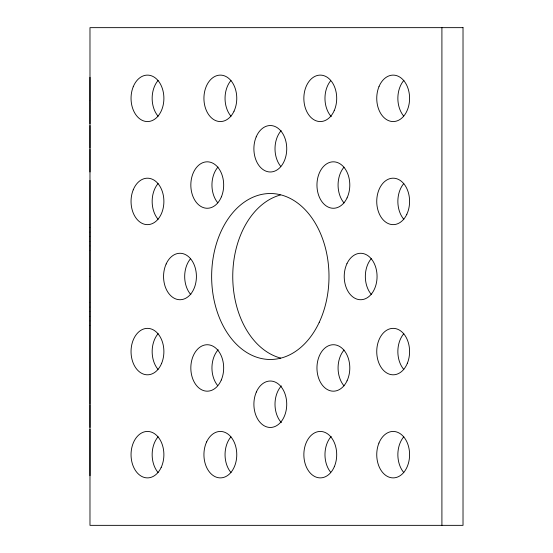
<?xml version="1.0" encoding="UTF-8"?>
<svg xmlns="http://www.w3.org/2000/svg" width="553" height="553" viewBox="0 0 553 553"><rect width="100%" height="100%" fill="white"/><g stroke="black" fill="none" stroke-linecap="round" stroke-linejoin="round"><path stroke-width="0.83" d="M89.98 475.691L89.98 429.239M89.98 427.462L89.98 404.678M89.98 403.808L89.98 325.427M89.98 325.081L89.98 321.127M89.98 320.768L89.98 316.648M89.98 316.275L89.98 312.01M89.98 311.622L89.98 307.233M89.98 306.839L89.98 302.339M89.98 301.931L89.98 276.714M89.98 276.286L89.98 251.069M89.98 250.661L89.98 246.161M89.98 245.767L89.98 241.378M89.98 240.99L89.98 236.725M89.98 236.352L89.98 232.232M89.98 231.873L89.98 227.919M89.98 227.573L89.98 180.389M89.98 171.969L89.98 149.4M89.98 148.114L89.98 125.545M89.98 123.761L89.98 100.764M89.98 100.314L89.98 77.309M441.909 27.65L441.909 525.35M158.11 116.234A23.226 16.424 90 0 1 158.11 80.441M403.711 116.109A23.226 16.424 90 0 1 403.918 80.323M344.028 385.856A23.226 16.424 90 0 1 344.028 350.063M344.028 202.937A23.226 16.424 -90 0 1 344.028 167.144M280.779 166.432A23.226 16.424 90 0 1 281.152 130.646M217.806 202.827A23.226 16.424 -90 0 1 218 167.034M371.312 294.417A23.226 16.424 90 0 1 371.27 258.624M281.373 422.61A23.226 16.424 90 0 1 281.353 385.904M158.11 472.559A23.226 16.424 -90 0 1 158.11 436.766M190.861 294.659A23.226 16.424 90 0 1 190.412 258.873M217.626 385.524A23.226 16.424 -90 0 1 218.179 349.745M403.814 472.559A23.226 16.424 90 0 1 403.814 436.766M280.558 358.047A82.985 58.68 -90 0 1 232.751 276.673A82.985 58.68 -90 0 1 280.316 195.022M158.11 219.306A23.226 16.424 -90 0 1 158.11 183.52M403.801 369.473A23.226 16.424 -90 0 1 403.821 333.68M403.814 219.306A23.226 16.424 -90 0 1 403.814 183.52M331.268 116.621A23.226 16.424 -90 0 1 330.59 80.842M231.002 116.234A23.226 16.424 90 0 1 231.002 80.441M330.659 472.234A23.226 16.424 -90 0 1 331.199 436.455M231.05 472.615A23.226 16.424 90 0 1 230.954 436.829M158.061 369.425A23.226 16.424 -90 0 1 158.165 333.632M463.02 27.65L89.98 27.65L89.98 525.35L463.02 525.35L463.02 27.65M346.952 263.677A23.226 16.424 90 0 0 359.637 299.685A23.226 16.424 90 0 0 375.342 266.145A23.226 16.424 90 0 0 346.952 263.677M347.056 380.81A23.226 16.424 -90 0 0 334.413 344.775A23.226 16.424 -90 0 0 318.666 378.287A23.226 16.424 -90 0 0 347.056 380.81M256.35 392.022A23.226 16.424 90 0 0 269.816 427.455A23.226 16.424 90 0 0 284.781 393.252A23.226 16.424 90 0 0 256.35 392.022M221.29 380.008A23.226 16.424 -90 0 0 207.61 344.74A23.226 16.424 -90 0 0 192.852 379.13A23.226 16.424 -90 0 0 221.29 380.008M161.144 467.52A23.226 16.424 -90 0 0 148.494 431.485A23.226 16.424 -90 0 0 132.755 464.99A23.226 16.424 -90 0 0 161.144 467.52M166.149 263.995A23.226 16.424 90 0 0 179.248 299.705A23.226 16.424 90 0 0 194.566 265.799A23.226 16.424 90 0 0 166.149 263.995M221.414 196.806A23.226 16.424 -90 0 0 207.375 161.815A23.226 16.424 -90 0 0 192.969 196.502A23.226 16.424 -90 0 0 221.414 196.806M256.212 136.854A23.226 16.424 90 0 0 270.078 171.983A23.226 16.424 90 0 0 284.657 137.441A23.226 16.424 90 0 0 256.212 136.854M347.056 197.898A23.226 16.424 -90 0 0 334.413 161.863A23.226 16.424 -90 0 0 318.666 195.368A23.226 16.424 -90 0 0 347.056 197.898M133.245 86.724A23.226 16.424 90 0 0 147.464 121.563A23.226 16.424 90 0 0 161.69 86.724A23.226 16.424 90 0 0 133.245 86.724M379.012 86.558A23.226 16.424 90 0 0 393.031 121.563A23.226 16.424 90 0 0 407.457 86.89A23.226 16.424 90 0 0 379.012 86.558M378.943 443.05A23.226 16.424 90 0 0 393.162 477.889A23.226 16.424 90 0 0 407.388 443.05A23.226 16.424 90 0 0 378.943 443.05M319.261 322.275A82.985 58.68 -90 0 0 273.88 193.668A82.985 58.68 -90 0 0 217.813 313.551A82.985 58.68 -90 0 0 319.261 322.275M334.323 466.704A23.226 16.424 -90 0 0 320.629 431.444A23.226 16.424 -90 0 0 305.885 465.84A23.226 16.424 -90 0 0 334.323 466.704M206.635 441.888A23.226 16.424 90 0 0 219.382 477.847A23.226 16.424 90 0 0 235.032 444.253A23.226 16.424 90 0 0 206.635 441.888M161.656 363.28A23.226 16.424 -90 0 0 147.533 328.358A23.226 16.424 -90 0 0 133.211 363.121A23.226 16.424 -90 0 0 161.656 363.28M133.245 189.803A23.226 16.424 90 0 0 147.464 224.642A23.226 16.424 90 0 0 161.69 189.803A23.226 16.424 90 0 0 133.245 189.803M234.03 111.188A23.226 16.424 -90 0 0 221.387 75.16A23.226 16.424 -90 0 0 205.64 108.665A23.226 16.424 -90 0 0 234.03 111.188M334.199 110.669A23.226 16.424 -90 0 0 320.871 75.125A23.226 16.424 -90 0 0 305.768 109.218A23.226 16.424 -90 0 0 334.199 110.669M406.842 214.267A23.226 16.424 -90 0 0 394.199 178.232A23.226 16.424 -90 0 0 378.452 211.744A23.226 16.424 -90 0 0 406.842 214.267M407.381 363.217A23.226 16.424 -90 0 0 393.176 328.358A23.226 16.424 -90 0 0 378.936 363.183A23.226 16.424 -90 0 0 407.381 363.217"/></g></svg>
